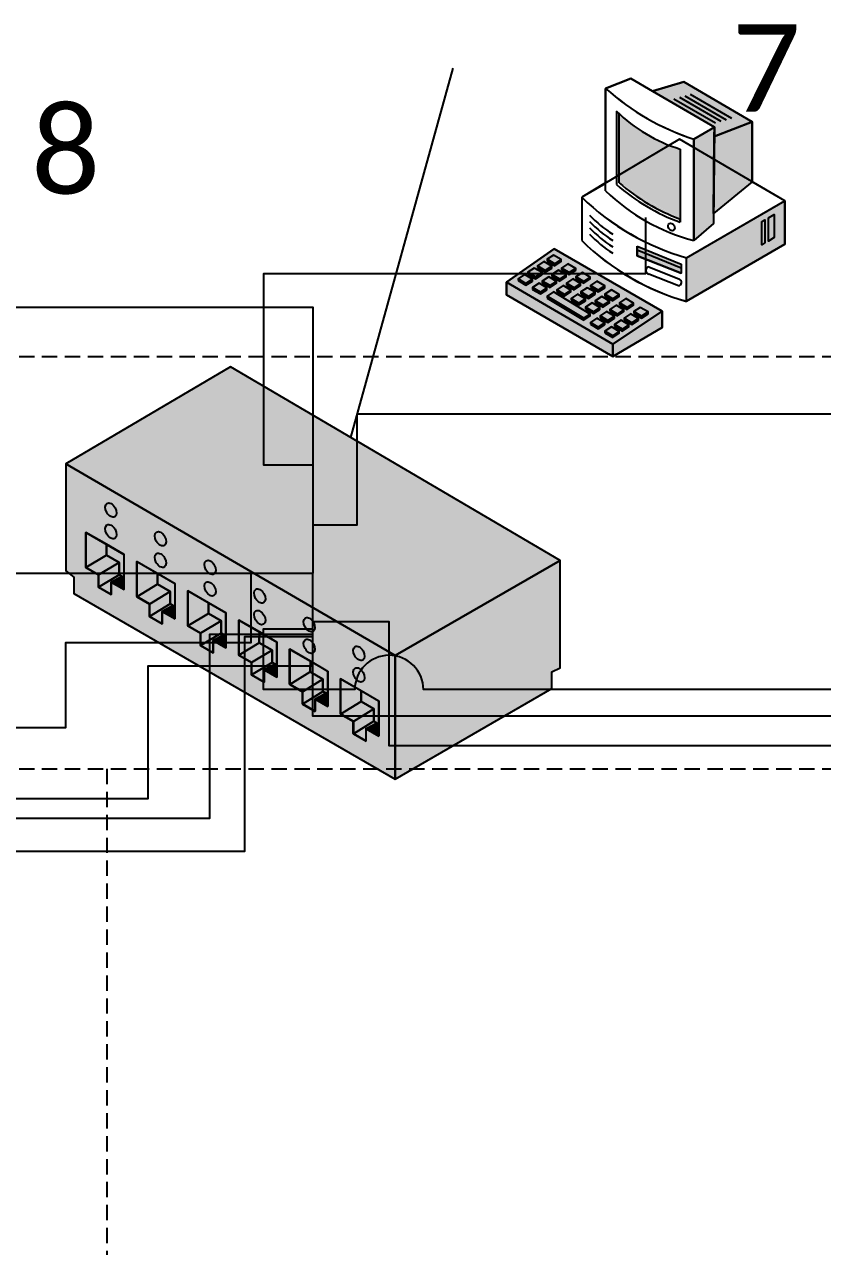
# Model space of a CAD drawing. Extents: x 1 to 296, y 20 to 201.
# Drawn here: x 198 to 217.37, y 43.41 to 73.06 of the extents above; entities that cross this region are included whole.
import ezdxf

# ---------------------------------------------------------------- set-up
doc = ezdxf.new("R2010")
doc.units = 0
doc.header["$LTSCALE"] = 2.97
doc.header["$MEASUREMENT"] = 0
doc.linetypes.add('HIDDEN2', pattern=[0.1875, 0.125, -0.0625])
doc.layers.get('0').update_dxf_attribs({"linetype": 'CONTINUOUS'})
doc.layers.add('CALLOUT', color=7, linetype='CONTINUOUS')
doc.layers.add('CONNECTOR', color=7, linetype='CONTINUOUS')
doc.styles.get("Standard").update_dxf_attribs({"font": 'txt.shx'})

msp = doc.modelspace()

# ---------------------------------------------------------------- hatches: boundary and pattern name
for color, points in [(7, [(214.742, 70.339), (214.744, 70.57), (213.239, 71.442), (214.003, 71.662), (215.664, 70.695)]), (7, [(214.244, 67.814), (214.244, 70.277), (214.744, 70.57), (214.724, 68.232)]), (7, [(214.742, 70.339), (215.664, 70.695), (215.664, 69.243), (214.724, 68.474)]), (7, [(214.069, 67.398), (216.45, 68.782), (216.45, 67.726), (214.069, 66.341)]), (7, [(209.7, 66.803), (210.858, 67.616), (213.479, 66.099), (212.278, 65.305)]), (253, [(212.867, 67.682), (213.938, 67.243), (213.938, 67.023), (212.867, 67.441)]), (7, [(209.7, 66.803), (212.278, 65.305), (212.278, 65), (209.7, 66.495)]), (7, [(212.278, 65), (212.278, 65.305), (213.479, 66.099), (213.479, 65.704)]), (6, [(207, 54.75), (210.8, 56.95), (210.8, 57.35), (211, 57.45), (211, 60.05), (203, 64.75), (199, 62.4), (199, 59.8), (199.2, 59.65), (199.2, 59.25)]), (7, [(199, 62.4), (207, 57.75), (211, 60.05), (203, 64.75)]), (7, [(199, 59.8), (199.2, 59.65), (199.2, 59.25), (207, 54.75), (207, 57.75), (199, 62.4)]), (7, [(199.49, 59.884), (199.988, 60.186), (199.991, 60.446), (199.49, 60.734)]), (7, [(199.991, 60.446), (199.988, 60.186), (200.297, 60.008), (200.297, 59.708), (200.416, 59.639), (200.416, 60.199)]), (7, [(199.799, 59.706), (200.297, 60.008), (199.988, 60.186), (199.49, 59.884)]), (7, [(199.799, 59.406), (200.297, 59.708), (200.297, 60.008), (199.799, 59.706)]), (7, [(200.727, 59.175), (201.225, 59.478), (201.228, 59.738), (200.727, 60.025)]), (7, [(207, 54.75), (210.8, 56.95), (210.8, 57.35), (211, 57.45), (211, 60.05), (207, 57.75)]), (7, [(200.107, 59.228), (200.107, 59.528), (200.371, 59.666), (200.297, 59.708), (199.799, 59.406)]), (7, [(200.416, 59.349), (200.416, 59.639), (200.371, 59.666), (200.107, 59.528)]), (7, [(201.228, 59.738), (201.225, 59.478), (201.534, 59.299), (201.534, 58.999), (201.653, 58.93), (201.653, 59.491)]), (7, [(201.035, 58.997), (201.534, 59.299), (201.225, 59.478), (200.727, 59.175)]), (7, [(201.035, 58.697), (201.534, 58.999), (201.534, 59.299), (201.035, 58.997)]), (7, [(201.964, 58.467), (202.462, 58.769), (202.465, 59.029), (201.964, 59.317)]), (7, [(202.465, 59.029), (202.462, 58.769), (202.77, 58.591), (202.77, 58.291), (202.89, 58.222), (202.89, 58.782)]), (7, [(201.344, 58.519), (201.344, 58.819), (201.608, 58.958), (201.534, 58.999), (201.035, 58.697)]), (7, [(201.653, 58.641), (201.653, 58.93), (201.608, 58.958), (201.344, 58.819)]), (7, [(202.272, 58.288), (202.77, 58.591), (202.462, 58.769), (201.964, 58.467)]), (7, [(202.272, 57.988), (202.77, 58.291), (202.77, 58.591), (202.272, 58.288)]), (7, [(203.2, 57.758), (203.699, 58.06), (203.702, 58.32), (203.2, 58.608)]), (7, [(202.581, 57.81), (202.581, 58.11), (202.845, 58.249), (202.77, 58.291), (202.272, 57.988)]), (7, [(202.89, 57.932), (202.89, 58.222), (202.845, 58.249), (202.581, 58.11)]), (7, [(203.702, 58.32), (203.699, 58.06), (204.007, 57.882), (204.007, 57.582), (204.127, 57.513), (204.127, 58.073)]), (7, [(203.509, 57.58), (204.007, 57.882), (203.699, 58.06), (203.2, 57.758)]), (7, [(203.509, 57.28), (204.007, 57.582), (204.007, 57.882), (203.509, 57.58)]), (7, [(204.437, 57.049), (204.935, 57.351), (204.939, 57.611), (204.437, 57.899)]), (7, [(203.818, 57.101), (203.818, 57.401), (204.082, 57.54), (204.007, 57.582), (203.509, 57.28)]), (7, [(204.127, 57.223), (204.127, 57.513), (204.082, 57.54), (203.818, 57.401)]), (7, [(204.939, 57.611), (204.935, 57.351), (205.244, 57.173), (205.244, 56.873), (205.364, 56.804), (205.364, 57.364)]), (7, [(204.746, 56.871), (205.244, 57.173), (204.935, 57.351), (204.437, 57.049)]), (7, [(204.746, 56.571), (205.244, 56.873), (205.244, 57.173), (204.746, 56.871)]), (7, [(205.672, 56.329), (206.17, 56.631), (206.174, 56.891), (205.672, 57.179)]), (7, [(205.055, 56.393), (205.055, 56.693), (205.319, 56.831), (205.244, 56.873), (204.746, 56.571)]), (7, [(205.364, 56.514), (205.364, 56.804), (205.319, 56.831), (205.055, 56.693)]), (7, [(205.981, 56.151), (206.479, 56.453), (206.17, 56.631), (205.672, 56.329)]), (7, [(206.174, 56.891), (206.17, 56.631), (206.479, 56.453), (206.479, 56.153), (206.599, 56.084), (206.599, 56.644)]), (7, [(205.981, 55.851), (206.479, 56.153), (206.479, 56.453), (205.981, 56.151)]), (7, [(206.29, 55.673), (206.29, 55.973), (206.554, 56.111), (206.479, 56.153), (205.981, 55.851)]), (7, [(206.599, 55.794), (206.599, 56.084), (206.554, 56.111), (206.29, 55.973)])]:
    msp.add_hatch(color=color).paths.add_polyline_path(points)
h = msp.add_hatch(color=7)
edge = h.paths.add_edge_path()
edge.add_line((212.431, 69.219), (212.431, 70.893))
edge.add_line((212.431, 70.893), (212.365, 70.958))
edge.add_ellipse((215.005, 73.669), major_axis=(0.032, -3.796), ratio=0.993528, start_angle=315.0949, end_angle=342.7363)
edge.add_line((213.916, 70.035), (213.916, 68.258))
edge.add_line((213.916, 68.258), (213.916, 68.337))
edge.add_ellipse((215.554, 72.841), major_axis=(-0.122, -4.794), ratio=0.993528, start_angle=320.5053, end_angle=341.3574, ccw=False)
h = msp.add_hatch(color=251)
h.paths.add_polyline_path([(216.057, 68.364), (216.193, 68.45), (216.193, 67.888), (216.057, 67.802)])
h.paths.add_polyline_path([(215.894, 68.276), (215.969, 68.32), (215.969, 67.758), (215.894, 67.714)])
h = msp.add_hatch(color=252)
h.paths.add_polyline_path([(210.683, 67.316), (210.872, 67.203), (210.872, 67.248), (210.683, 67.361)])
h.paths.add_polyline_path([(211.034, 67.104), (211.223, 66.992), (211.223, 67.037), (211.034, 67.149)])
h.paths.add_polyline_path([(211.385, 66.893), (211.574, 66.78), (211.574, 66.825), (211.385, 66.938)])
h.paths.add_polyline_path([(211.736, 66.681), (211.925, 66.569), (211.925, 66.614), (211.736, 66.726)])
h.paths.add_polyline_path([(212.087, 66.47), (212.276, 66.357), (212.276, 66.402), (212.087, 66.515)])
h.paths.add_polyline_path([(212.438, 66.258), (212.627, 66.146), (212.627, 66.191), (212.438, 66.303)])
h.paths.add_polyline_path([(210.872, 67.248), (210.872, 67.203), (211.029, 67.307), (211.029, 67.352)])
h.paths.add_polyline_path([(211.223, 67.037), (211.223, 66.992), (211.38, 67.095), (211.38, 67.14)])
h.paths.add_polyline_path([(211.574, 66.825), (211.574, 66.78), (211.731, 66.884), (211.731, 66.929)])
h.paths.add_polyline_path([(211.925, 66.614), (211.925, 66.569), (212.082, 66.672), (212.082, 66.717)])
h.paths.add_polyline_path([(212.276, 66.402), (212.276, 66.357), (212.433, 66.461), (212.433, 66.506)])
h.paths.add_polyline_path([(212.627, 66.191), (212.627, 66.146), (212.784, 66.249), (212.784, 66.294)])
h.paths.add_polyline_path([(212.789, 66.047), (212.978, 65.934), (212.978, 65.979), (212.789, 66.092)])
h.paths.add_polyline_path([(212.978, 65.979), (212.978, 65.934), (213.135, 66.038), (213.135, 66.083)])
h.paths.add_polyline_path([(210.449, 67.158), (210.638, 67.046), (210.638, 67.091), (210.449, 67.203)])
h.paths.add_polyline_path([(210.8, 66.947), (210.989, 66.834), (210.989, 66.879), (210.8, 66.992)])
h.paths.add_polyline_path([(211.151, 66.735), (211.34, 66.623), (211.34, 66.668), (211.151, 66.78)])
h.paths.add_polyline_path([(211.502, 66.524), (211.691, 66.411), (211.691, 66.456), (211.502, 66.569)])
h.paths.add_polyline_path([(211.853, 66.312), (212.042, 66.2), (212.042, 66.245), (211.853, 66.357)])
h.paths.add_polyline_path([(212.204, 66.101), (212.393, 65.988), (212.393, 66.033), (212.204, 66.146)])
h.paths.add_polyline_path([(210.638, 67.091), (210.638, 67.046), (210.795, 67.149), (210.795, 67.194)])
h.paths.add_polyline_path([(210.989, 66.879), (210.989, 66.834), (211.146, 66.938), (211.146, 66.983)])
h.paths.add_polyline_path([(211.34, 66.668), (211.34, 66.623), (211.497, 66.726), (211.497, 66.771)])
h.paths.add_polyline_path([(211.691, 66.456), (211.691, 66.411), (211.848, 66.515), (211.848, 66.56)])
h.paths.add_polyline_path([(212.042, 66.245), (212.042, 66.2), (212.199, 66.303), (212.199, 66.348)])
h.paths.add_polyline_path([(212.393, 66.033), (212.393, 65.988), (212.55, 66.092), (212.55, 66.137)])
h.paths.add_polyline_path([(212.555, 65.889), (212.744, 65.777), (212.744, 65.822), (212.555, 65.934)])
h.paths.add_polyline_path([(212.744, 65.822), (212.744, 65.777), (212.901, 65.88), (212.901, 65.925)])
h.paths.add_polyline_path([(210.215, 67.001), (210.404, 66.888), (210.404, 66.933), (210.215, 67.046)])
h.paths.add_polyline_path([(210.566, 66.789), (210.755, 66.677), (210.755, 66.722), (210.566, 66.834)])
h.paths.add_polyline_path([(210.917, 66.578), (211.106, 66.465), (211.106, 66.51), (210.917, 66.623)])
h.paths.add_polyline_path([(211.268, 66.366), (211.457, 66.254), (211.457, 66.299), (211.268, 66.411)])
h.paths.add_polyline_path([(211.619, 66.155), (211.808, 66.042), (211.808, 66.087), (211.619, 66.2)])
h.paths.add_polyline_path([(211.97, 65.943), (212.159, 65.831), (212.159, 65.876), (211.97, 65.988)])
h.paths.add_polyline_path([(210.404, 66.933), (210.404, 66.888), (210.561, 66.992), (210.561, 67.037)])
h.paths.add_polyline_path([(210.755, 66.722), (210.755, 66.677), (210.912, 66.78), (210.912, 66.825)])
h.paths.add_polyline_path([(211.106, 66.51), (211.106, 66.465), (211.263, 66.569), (211.263, 66.614)])
h.paths.add_polyline_path([(211.457, 66.299), (211.457, 66.254), (211.614, 66.357), (211.614, 66.402)])
h.paths.add_polyline_path([(211.808, 66.087), (211.808, 66.042), (211.965, 66.146), (211.965, 66.191)])
h.paths.add_polyline_path([(212.159, 65.876), (212.159, 65.831), (212.316, 65.934), (212.316, 65.979)])
h.paths.add_polyline_path([(212.321, 65.732), (212.51, 65.619), (212.51, 65.664), (212.321, 65.777)])
h.paths.add_polyline_path([(212.51, 65.664), (212.51, 65.619), (212.667, 65.723), (212.667, 65.768)])
h.paths.add_polyline_path([(209.981, 66.843), (210.17, 66.731), (210.17, 66.776), (209.981, 66.888)])
h.paths.add_polyline_path([(210.332, 66.632), (210.521, 66.519), (210.521, 66.564), (210.332, 66.677)])
h.paths.add_polyline_path([(210.683, 66.42), (211.574, 65.885), (211.574, 65.93), (210.683, 66.465)])
h.paths.add_polyline_path([(211.736, 65.786), (211.925, 65.673), (211.925, 65.718), (211.736, 65.831)])
h.paths.add_polyline_path([(210.17, 66.776), (210.17, 66.731), (210.327, 66.834), (210.327, 66.879)])
h.paths.add_polyline_path([(210.521, 66.564), (210.521, 66.519), (210.678, 66.623), (210.678, 66.668)])
h.paths.add_polyline_path([(211.574, 65.93), (211.574, 65.885), (211.731, 65.988), (211.731, 66.033)])
h.paths.add_polyline_path([(211.925, 65.718), (211.925, 65.673), (212.082, 65.777), (212.082, 65.822)])
h.paths.add_polyline_path([(212.087, 65.574), (212.276, 65.462), (212.276, 65.507), (212.087, 65.619)])
h.paths.add_polyline_path([(212.276, 65.507), (212.276, 65.462), (212.433, 65.565), (212.433, 65.61)])

# ---------------------------------------------------------------- linework, layer by layer
at = {"color": 7, "linetype": 'CONTINUOUS'}
for p, q in [((212.715, 71.75), (212.103, 71.508)), ((212.103, 71.508), (212.715, 71.75)), ((212.715, 71.75), (212.103, 71.508)), ((213.239, 71.442), (212.715, 71.75)), ((212.715, 71.75), (213.24, 71.442)), ((213.239, 71.442), (212.715, 71.75)), ((212.103, 71.508), (212.103, 69.213)), ((212.103, 69.024), (212.103, 71.508)), ((212.103, 71.508), (212.103, 69.2)), ((214.003, 71.662), (213.239, 71.442)), ((214.003, 71.662), (213.239, 71.442)), ((215.664, 70.695), (214.003, 71.662)), ((215.664, 70.695), (214.003, 71.662)), ((213.24, 71.442), (214.744, 70.569)), ((213.763, 71.257), (214.768, 70.673)), ((213.894, 71.293), (214.899, 70.709)), ((214.025, 71.33), (215.03, 70.746)), ((214.156, 71.366), (215.161, 70.782)), ((212.365, 70.958), (212.365, 69.178)), ((212.431, 70.893), (212.365, 70.958)), ((212.431, 69.219), (212.431, 70.893)), ((214.744, 70.569), (214.244, 70.277)), ((215.664, 69.243), (215.664, 70.695)), ((215.664, 69.243), (215.664, 70.695)), ((213.894, 70.277), (211.524, 68.87)), ((216.45, 68.782), (213.894, 70.277)), ((214.244, 70.277), (214.244, 67.814)), ((213.916, 70.035), (213.916, 68.258)), ((212.103, 69.213), (211.524, 68.87)), ((212.103, 69.2), (211.524, 68.87)), ((216.45, 68.782), (215.664, 69.243)), ((216.45, 68.782), (215.664, 69.243)), ((211.524, 68.87), (211.524, 67.814)), ((211.524, 68.87), (211.524, 67.814)), ((211.524, 68.87), (211.524, 67.814)), ((214.069, 67.398), (216.45, 68.782)), ((216.45, 67.726), (216.45, 68.782)), ((216.45, 67.726), (216.45, 68.782)), ((213.916, 68.258), (213.916, 68.337)), ((214.069, 66.341), (216.45, 67.726)), ((214.069, 66.341), (216.45, 67.726)), ((212.867, 67.594), (213.938, 67.155)), ((214.069, 66.341), (214.069, 67.398)), ((213.151, 67.177), (213.894, 66.88)), ((213.872, 66.715), (213.151, 67.001))]:
    msp.add_line(p, q, dxfattribs=at)
at = {"color": 7, "linetype": 'HIDDEN2'}
for p, q in [((160, 65), (280, 65)), ((160, 55), (280, 55)), ((200, 55), (200, 20))]:
    msp.add_line(p, q, dxfattribs=at)
at = {"color": 7, "linetype": 'CONTINUOUS'}
for points in [[(214.742, 70.339), (214.744, 70.57), (213.239, 71.442), (214.003, 71.662), (215.664, 70.695)], [(214.244, 67.814), (214.244, 70.277), (214.744, 70.57), (214.724, 68.232)], [(214.742, 70.339), (215.664, 70.695), (215.664, 69.243), (214.724, 68.474)], [(214.069, 67.398), (216.45, 68.782), (216.45, 67.726), (214.069, 66.341)], [(209.7, 66.803), (209.7, 66.495), (212.278, 65), (213.479, 65.704), (213.479, 66.099), (210.858, 67.616)], [(209.7, 66.803), (210.858, 67.616), (213.479, 66.099), (212.278, 65.305)], [(209.7, 66.803), (210.858, 67.616), (213.479, 66.099), (213.479, 65.704), (212.278, 65), (209.7, 66.495)], [(212.867, 67.682), (213.938, 67.243), (213.938, 67.023), (212.867, 67.441)], [(210.683, 67.316), (210.872, 67.203), (210.872, 67.248), (210.683, 67.361)], [(210.872, 67.248), (210.872, 67.203), (211.029, 67.307), (211.029, 67.352)], [(210.215, 67.001), (210.404, 66.888), (210.404, 66.933), (210.215, 67.046)], [(210.404, 66.933), (210.404, 66.888), (210.561, 66.992), (210.561, 67.037)], [(210.449, 67.158), (210.638, 67.046), (210.638, 67.091), (210.449, 67.203)], [(210.638, 67.091), (210.638, 67.046), (210.795, 67.149), (210.795, 67.194)], [(211.034, 67.104), (211.223, 66.992), (211.223, 67.037), (211.034, 67.149)], [(211.223, 67.037), (211.223, 66.992), (211.38, 67.095), (211.38, 67.14)], [(209.7, 66.803), (212.278, 65.305), (212.278, 65), (209.7, 66.495)], [(209.981, 66.843), (210.17, 66.731), (210.17, 66.776), (209.981, 66.888)], [(210.17, 66.776), (210.17, 66.731), (210.327, 66.834), (210.327, 66.879)], [(210.566, 66.789), (210.755, 66.677), (210.755, 66.722), (210.566, 66.834)], [(210.755, 66.722), (210.755, 66.677), (210.912, 66.78), (210.912, 66.825)], [(210.8, 66.947), (210.989, 66.834), (210.989, 66.879), (210.8, 66.992)], [(210.989, 66.879), (210.989, 66.834), (211.146, 66.938), (211.146, 66.983)], [(211.151, 66.735), (211.34, 66.623), (211.34, 66.668), (211.151, 66.78)], [(211.34, 66.668), (211.34, 66.623), (211.497, 66.726), (211.497, 66.771)], [(211.385, 66.893), (211.574, 66.78), (211.574, 66.825), (211.385, 66.938)], [(211.574, 66.825), (211.574, 66.78), (211.731, 66.884), (211.731, 66.929)], [(211.736, 66.681), (211.925, 66.569), (211.925, 66.614), (211.736, 66.726)], [(211.925, 66.614), (211.925, 66.569), (212.082, 66.672), (212.082, 66.717)], [(210.332, 66.632), (210.521, 66.519), (210.521, 66.564), (210.332, 66.677)], [(210.521, 66.564), (210.521, 66.519), (210.678, 66.623), (210.678, 66.668)], [(210.683, 66.42), (211.574, 65.885), (211.574, 65.93), (210.683, 66.465)], [(210.917, 66.578), (211.106, 66.465), (211.106, 66.51), (210.917, 66.623)], [(211.106, 66.51), (211.106, 66.465), (211.263, 66.569), (211.263, 66.614)], [(211.502, 66.524), (211.691, 66.411), (211.691, 66.456), (211.502, 66.569)], [(211.691, 66.456), (211.691, 66.411), (211.848, 66.515), (211.848, 66.56)], [(212.087, 66.47), (212.276, 66.357), (212.276, 66.402), (212.087, 66.515)], [(212.276, 66.402), (212.276, 66.357), (212.433, 66.461), (212.433, 66.506)], [(211.268, 66.366), (211.457, 66.254), (211.457, 66.299), (211.268, 66.411)], [(211.457, 66.299), (211.457, 66.254), (211.614, 66.357), (211.614, 66.402)], [(211.619, 66.155), (211.808, 66.042), (211.808, 66.087), (211.619, 66.2)], [(211.808, 66.087), (211.808, 66.042), (211.965, 66.146), (211.965, 66.191)], [(211.853, 66.312), (212.042, 66.2), (212.042, 66.245), (211.853, 66.357)], [(212.042, 66.245), (212.042, 66.2), (212.199, 66.303), (212.199, 66.348)], [(212.204, 66.101), (212.393, 65.988), (212.393, 66.033), (212.204, 66.146)], [(212.393, 66.033), (212.393, 65.988), (212.55, 66.092), (212.55, 66.137)], [(212.438, 66.258), (212.627, 66.146), (212.627, 66.191), (212.438, 66.303)], [(212.627, 66.191), (212.627, 66.146), (212.784, 66.249), (212.784, 66.294)], [(211.574, 65.93), (211.574, 65.885), (211.731, 65.988), (211.731, 66.033)], [(211.736, 65.786), (211.925, 65.673), (211.925, 65.718), (211.736, 65.831)], [(211.925, 65.718), (211.925, 65.673), (212.082, 65.777), (212.082, 65.822)], [(211.97, 65.943), (212.159, 65.831), (212.159, 65.876), (211.97, 65.988)], [(212.159, 65.876), (212.159, 65.831), (212.316, 65.934), (212.316, 65.979)], [(212.278, 65), (212.278, 65.305), (213.479, 66.099), (213.479, 65.704)], [(212.555, 65.889), (212.744, 65.777), (212.744, 65.822), (212.555, 65.934)], [(212.744, 65.822), (212.744, 65.777), (212.901, 65.88), (212.901, 65.925)], [(212.789, 66.047), (212.978, 65.934), (212.978, 65.979), (212.789, 66.092)], [(212.978, 65.979), (212.978, 65.934), (213.135, 66.038), (213.135, 66.083)], [(212.087, 65.574), (212.276, 65.462), (212.276, 65.507), (212.087, 65.619)], [(212.276, 65.507), (212.276, 65.462), (212.433, 65.565), (212.433, 65.61)], [(212.321, 65.732), (212.51, 65.619), (212.51, 65.664), (212.321, 65.777)], [(212.51, 65.664), (212.51, 65.619), (212.667, 65.723), (212.667, 65.768)], [(199, 62.4), (207, 57.75), (211, 60.05), (203, 64.75)], [(199, 62.4), (199, 59.8), (199.2, 59.65), (199.2, 59.25), (207, 54.75), (210.8, 56.95), (210.8, 57.35), (211, 57.45), (211, 60.05), (203, 64.75)], [(199, 59.8), (199.2, 59.65), (199.2, 59.25), (207, 54.75), (207, 57.75), (199, 62.4)], [(200.414, 60.201), (200.414, 59.351), (200.106, 59.53), (200.106, 59.23), (199.797, 59.408), (199.797, 59.708), (199.488, 59.886), (199.488, 60.736)], [(199.49, 59.884), (199.988, 60.186), (199.991, 60.446), (199.49, 60.734)], [(199.991, 60.446), (199.988, 60.186), (200.297, 60.008), (200.297, 59.708), (200.416, 59.639), (200.416, 60.199)], [(199.799, 59.706), (200.297, 60.008), (199.988, 60.186), (199.49, 59.884)], [(199.799, 59.406), (200.297, 59.708), (200.297, 60.008), (199.799, 59.706)], [(201.651, 59.493), (201.651, 58.643), (201.342, 58.821), (201.342, 58.521), (201.034, 58.699), (201.034, 58.999), (200.725, 59.178), (200.725, 60.028)], [(200.727, 59.175), (201.225, 59.478), (201.228, 59.738), (200.727, 60.025)], [(207, 54.75), (210.8, 56.95), (210.8, 57.35), (211, 57.45), (211, 60.05), (207, 57.75)], [(200.107, 59.228), (200.107, 59.528), (200.371, 59.666), (200.297, 59.708), (199.799, 59.406)], [(200.416, 59.349), (200.416, 59.639), (200.371, 59.666), (200.107, 59.528)], [(201.228, 59.738), (201.225, 59.478), (201.534, 59.299), (201.534, 58.999), (201.653, 58.93), (201.653, 59.491)], [(201.035, 58.997), (201.534, 59.299), (201.225, 59.478), (200.727, 59.175)], [(201.035, 58.697), (201.534, 58.999), (201.534, 59.299), (201.035, 58.997)], [(202.888, 58.784), (202.888, 57.934), (202.579, 58.112), (202.579, 57.812), (202.27, 57.991), (202.27, 58.291), (201.962, 58.469), (201.962, 59.319)], [(201.964, 58.467), (202.462, 58.769), (202.465, 59.029), (201.964, 59.317)], [(202.465, 59.029), (202.462, 58.769), (202.77, 58.591), (202.77, 58.291), (202.89, 58.222), (202.89, 58.782)], [(201.344, 58.519), (201.344, 58.819), (201.608, 58.958), (201.534, 58.999), (201.035, 58.697)], [(201.653, 58.641), (201.653, 58.93), (201.608, 58.958), (201.344, 58.819)], [(202.272, 58.288), (202.77, 58.591), (202.462, 58.769), (201.964, 58.467)], [(202.272, 57.988), (202.77, 58.291), (202.77, 58.591), (202.272, 58.288)], [(204.125, 58.075), (204.125, 57.225), (203.816, 57.404), (203.816, 57.104), (203.507, 57.282), (203.507, 57.582), (203.199, 57.76), (203.199, 58.61)], [(203.2, 57.758), (203.699, 58.06), (203.702, 58.32), (203.2, 58.608)], [(202.581, 57.81), (202.581, 58.11), (202.845, 58.249), (202.77, 58.291), (202.272, 57.988)], [(202.89, 57.932), (202.89, 58.222), (202.845, 58.249), (202.581, 58.11)], [(203.702, 58.32), (203.699, 58.06), (204.007, 57.882), (204.007, 57.582), (204.127, 57.513), (204.127, 58.073)], [(203.509, 57.58), (204.007, 57.882), (203.699, 58.06), (203.2, 57.758)], [(203.509, 57.28), (204.007, 57.582), (204.007, 57.882), (203.509, 57.58)], [(205.362, 57.367), (205.362, 56.517), (205.053, 56.695), (205.053, 56.395), (204.744, 56.573), (204.744, 56.873), (204.435, 57.051), (204.435, 57.901)], [(204.437, 57.049), (204.935, 57.351), (204.939, 57.611), (204.437, 57.899)], [(203.818, 57.101), (203.818, 57.401), (204.082, 57.54), (204.007, 57.582), (203.509, 57.28)], [(204.127, 57.223), (204.127, 57.513), (204.082, 57.54), (203.818, 57.401)], [(204.939, 57.611), (204.935, 57.351), (205.244, 57.173), (205.244, 56.873), (205.364, 56.804), (205.364, 57.364)], [(204.746, 56.871), (205.244, 57.173), (204.935, 57.351), (204.437, 57.049)], [(204.746, 56.571), (205.244, 56.873), (205.244, 57.173), (204.746, 56.871)], [(206.597, 56.647), (206.597, 55.797), (206.288, 55.975), (206.288, 55.675), (205.979, 55.853), (205.979, 56.153), (205.67, 56.331), (205.67, 57.181)], [(205.672, 56.329), (206.17, 56.631), (206.174, 56.891), (205.672, 57.179)], [(205.055, 56.393), (205.055, 56.693), (205.319, 56.831), (205.244, 56.873), (204.746, 56.571)], [(205.364, 56.514), (205.364, 56.804), (205.319, 56.831), (205.055, 56.693)], [(205.981, 56.151), (206.479, 56.453), (206.17, 56.631), (205.672, 56.329)], [(206.174, 56.891), (206.17, 56.631), (206.479, 56.453), (206.479, 56.153), (206.599, 56.084), (206.599, 56.644)], [(205.981, 55.851), (206.479, 56.153), (206.479, 56.453), (205.981, 56.151)], [(206.29, 55.673), (206.29, 55.973), (206.554, 56.111), (206.479, 56.153), (205.981, 55.851)], [(206.599, 55.794), (206.599, 56.084), (206.554, 56.111), (206.29, 55.973)]]:
    msp.add_lwpolyline(points, close=True, dxfattribs=at)
at = {"color": 251, "linetype": 'CONTINUOUS'}
for points in [[(215.894, 68.276), (215.969, 68.32), (215.969, 67.758), (215.894, 67.714)], [(216.057, 68.364), (216.193, 68.45), (216.193, 67.888), (216.057, 67.802)]]:
    msp.add_lwpolyline(points, close=True, dxfattribs=at)
at = {"color": 7, "linetype": 'CONTINUOUS'}
for points in [[(212.867, 67.682), (213.938, 67.243), (213.938, 67.023)], [(212.867, 67.682), (212.867, 67.441), (213.938, 67.023)]]:
    msp.add_lwpolyline(points, dxfattribs=at)
at = {"color": 10, "linetype": 'CONTINUOUS'}
for points in [[(210.449, 67.203), (210.638, 67.091), (210.795, 67.194), (210.606, 67.307)], [(210.683, 67.361), (210.872, 67.248), (211.029, 67.352), (210.84, 67.464)], [(210.215, 67.046), (210.404, 66.933), (210.561, 67.037), (210.372, 67.149)], [(210.8, 66.992), (210.989, 66.879), (211.146, 66.983), (210.957, 67.095)], [(211.034, 67.149), (211.223, 67.037), (211.38, 67.14), (211.191, 67.253)], [(211.385, 66.938), (211.574, 66.825), (211.731, 66.929), (211.542, 67.041)], [(209.981, 66.888), (210.17, 66.776), (210.327, 66.879), (210.138, 66.992)], [(210.332, 66.677), (210.521, 66.564), (210.678, 66.668), (210.489, 66.78)], [(210.566, 66.834), (210.755, 66.722), (210.912, 66.825), (210.723, 66.938)], [(210.917, 66.623), (211.106, 66.51), (211.263, 66.614), (211.074, 66.726)], [(211.151, 66.78), (211.34, 66.668), (211.497, 66.771), (211.308, 66.884)], [(211.736, 66.726), (211.925, 66.614), (212.082, 66.717), (211.893, 66.83)], [(210.683, 66.465), (211.574, 65.93), (211.731, 66.033), (210.84, 66.569)], [(211.268, 66.411), (211.457, 66.299), (211.614, 66.402), (211.425, 66.515)], [(211.502, 66.569), (211.691, 66.456), (211.848, 66.56), (211.659, 66.672)], [(211.853, 66.357), (212.042, 66.245), (212.199, 66.348), (212.01, 66.461)], [(212.087, 66.515), (212.276, 66.402), (212.433, 66.506), (212.244, 66.618)], [(211.619, 66.2), (211.808, 66.087), (211.965, 66.191), (211.776, 66.303)], [(212.204, 66.146), (212.393, 66.033), (212.55, 66.137), (212.361, 66.249)], [(212.438, 66.303), (212.627, 66.191), (212.784, 66.294), (212.595, 66.407)], [(212.789, 66.092), (212.978, 65.979), (213.135, 66.083), (212.946, 66.195)], [(211.736, 65.831), (211.925, 65.718), (212.082, 65.822), (211.893, 65.934)], [(211.97, 65.988), (212.159, 65.876), (212.316, 65.979), (212.127, 66.092)], [(212.321, 65.777), (212.51, 65.664), (212.667, 65.768), (212.478, 65.88)], [(212.555, 65.934), (212.744, 65.822), (212.901, 65.925), (212.712, 66.038)], [(212.087, 65.619), (212.276, 65.507), (212.433, 65.61), (212.244, 65.723)]]:
    msp.add_lwpolyline(points, close=True, dxfattribs=at)
at = {"color": 165, "linetype": 'CONTINUOUS'}
msp.add_lwpolyline([(207, 54.75), (210.8, 56.95), (210.8, 57.35), (211, 57.45), (211, 60.05), (203, 64.75), (199, 62.4), (199, 59.8), (199.2, 59.65), (199.2, 59.25)], close=True, dxfattribs=at)
at = {"color": 7, "linetype": 'CONTINUOUS'}
for centre, major_axis, start_param, end_param in [((216.084, 76.019), (0, -6.034), 5.556901, 5.971177), ((216.035, 75.933), (0, -5.937), 5.553467, 5.974611), ((215.005, 73.669), (0.032, -3.796), -0.783742, -0.301308), ((215.637, 72.983), (0.009, -5.033), -0.71516, -0.353206), ((215.554, 72.841), (-0.122, -4.794), -0.689313, -0.325375), ((215.698, 73.217), (0, -6.045), 5.514882, 6.008547), ((215.649, 73.131), (0, -5.949), 5.510798, 6.012631), ((215.478, 72.552), (0, -4.898), 5.516794, 6.026737), ((214.163, 70.902), (0, -3.494), -0.78478, -0.574048), ((214.163, 70.748), (0, -3.494), -0.78478, -0.574048), ((214.163, 70.594), (0, -3.494), -0.78478, -0.574048), ((214.163, 70.44), (0, -3.494), -0.78478, -0.574048), ((215.632, 72.04), (0, -5.912), 5.508675, 6.013865), ((215.632, 72.04), (0, -5.912), 5.508675, 6.013865), ((215.684, 72.131), (0, -6.014), -0.770143, -0.273687), ((213.168, 67.089), (0, -0.0895), 3.330331, 6.094447), ((213.859, 66.801), (0, -0.0867), 0.152119, 2.724371)]:
    msp.add_ellipse(centre, major_axis=major_axis, ratio=0.993528, start_param=start_param, end_param=end_param, dxfattribs=at)
for centre, major_axis, ratio in [((213.702, 68.147), (0.049, -0.0849), 0.747569), ((200.096, 61.277), (0.094, -0.163), 0.618371), ((200.096, 60.754), (0.094, -0.163), 0.618371), ((201.3, 60.581), (0.094, -0.163), 0.618371), ((201.3, 60.059), (0.094, -0.163), 0.618371), ((202.504, 59.886), (0.094, -0.163), 0.618371), ((202.504, 59.364), (0.094, -0.163), 0.618371), ((203.708, 59.191), (0.094, -0.163), 0.618371), ((203.708, 58.669), (0.094, -0.163), 0.618371), ((204.912, 58.496), (0.094, -0.163), 0.618371), ((204.912, 57.973), (0.094, -0.163), 0.618371), ((206.116, 57.801), (0.094, -0.163), 0.618371), ((206.116, 57.278), (0.094, -0.163), 0.618371)]:
    msp.add_ellipse(centre, major_axis=major_axis, ratio=ratio, dxfattribs=at)
at = {"layer": 'CALLOUT', "linetype": 'CONTINUOUS'}
msp.add_line((208.392, 72), (205.911, 63.04), dxfattribs=at)
at = {"layer": 'CONNECTOR', "linetype": 'CONTINUOUS'}
for points in [[(194.325, 68.375), (194.325, 66.2), (205, 66.2), (205, 59.75)], [(213.075, 68.375), (213.075, 67.005), (203.8, 67.005), (203.8, 62.375), (205, 62.375), (205, 59.75)], [(228.025, 68.375), (226.019, 68.375), (226.019, 63.6), (206.067, 63.6), (206.067, 60.912), (205, 60.912), (205, 59.75)], [(169, 60), (169, 56.8), (197.5, 56.8), (197.5, 59.75), (205, 59.75)], [(165.875, 50), (165.875, 56), (199, 56), (199, 58.063), (203.5, 58.063), (203.5, 59.75), (205, 59.75)], [(175.875, 50), (175.875, 54.28), (201, 54.28), (201, 57.5), (205, 57.5), (205, 59.75)], [(185.875, 50), (185.875, 53.8), (202.5, 53.8), (202.5, 58.263), (205, 58.263), (205, 59.75)], [(194.125, 50), (196.431, 50), (196.431, 53), (203.348, 53), (203.348, 58.213), (205, 58.213), (205, 59.75)], [(225, 50), (225, 55.56), (206.85, 55.56), (206.85, 58.563), (205, 58.563), (205, 59.75)], [(234.875, 50), (234.875, 56.28), (205, 56.28), (205, 59.75)]]:
    msp.add_lwpolyline(points, dxfattribs=at)
msp.add_lwpolyline([(251.625, 50), (251.625, 56.92), (207.683, 56.92, 1), (206.017, 56.92), (203.8, 56.92), (203.8, 58.396), (205, 58.396), (205, 59.75)], format="xyb", dxfattribs=at)

# ---------------------------------------------------------------- texts
at = {"layer": 'CONNECTOR', "char_height": 2.11666, "width": 14.11111, "attachment_point": 5}
for s, insert in [('\\C7;\\fCalibri|b0|i0|;\\H2.1166585922241;7', (216, 72)), ('\\C7;\\fCalibri|b0|i0|;\\H2.1166585922241;8', (199, 70))]:
    msp.add_mtext(s, dxfattribs=dict(at, insert=insert))

doc.saveas('drawing.dxf')
